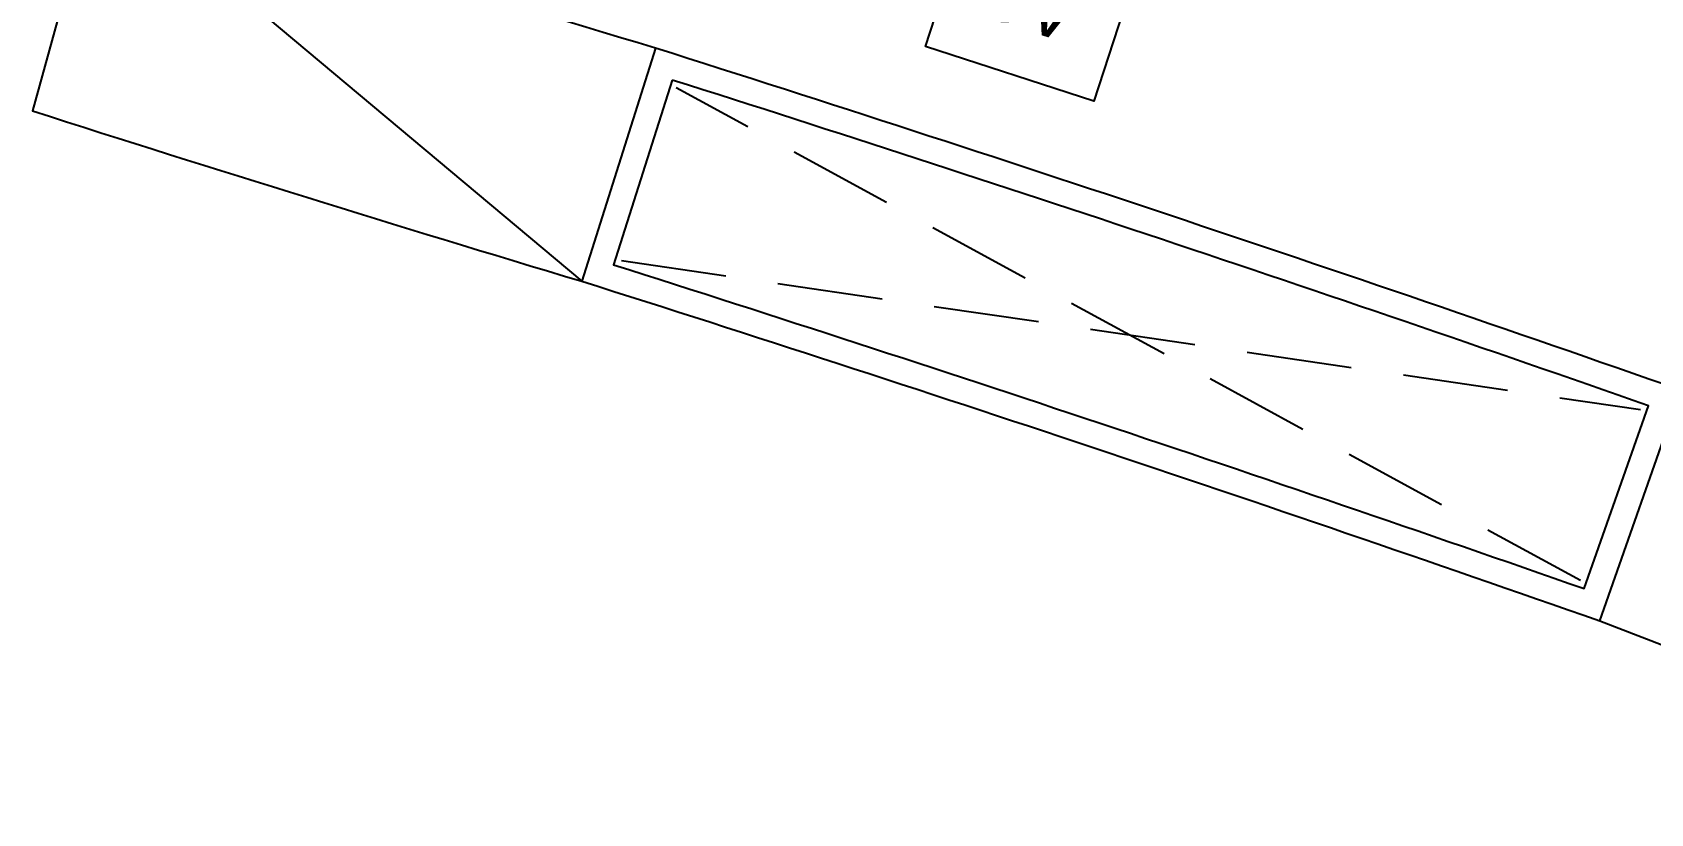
# Model space of a CAD drawing. Extents: x -1.7 to 87, y -33.6 to 19.
# Drawn here: x 38.892 to 42.732, y 5.172 to 7.026 of the extents above; entities that cross this region are included whole.
import ezdxf

# ---------------------------------------------------------------- set-up
doc = ezdxf.new("R2010")
doc.units = 0
doc.linetypes.add('HIDDEN', pattern=[0.375, 0.25, -0.125])
for name, color, linetype in [('AR-ARMÁRIOS', 2, 'Continuous'), ('AR-MOB', 2, 'Continuous'), ('AR-PRJ', 1, 'HIDDEN')]:
    doc.layers.add(name, color=color, linetype=linetype)

# ---------------------------------------------------------------- blocks, each defined once
blk = doc.blocks.new('gaveteiro')
at = {"color": 2}
blk.add_lwpolyline([(-0.21, 0.3375), (0.21, 0.3375), (0.21, 0), (-0.21, 0)], close=True, dxfattribs=at)
blk.add_text('GV', height=0.13125, dxfattribs=at).set_placement((-0.1427, 0.1105))

msp = doc.modelspace()

# ---------------------------------------------------------------- linework, layer by layer
at = {"layer": 'AR-ARMÁRIOS'}
msp.add_lwpolyline([(40.3708, 6.9881, -0.003937), (39.0461, 7.3986), (38.8918, 6.8395, 0.004634), (40.1957, 6.4351)], format="xyb", dxfattribs=at)
at = {"layer": 'AR-ARMÁRIOS', "color": 1}
msp.add_lwpolyline([(39.0461, 7.3986), (40.1957, 6.4351)], dxfattribs=at)
at = {"layer": 'AR-ARMÁRIOS'}
msp.add_lwpolyline([(40.3708, 6.9881), (40.1957, 6.4351, -0.007669), (42.611, 5.6292), (42.803, 6.1765, 0.007669)], format="xyb", close=True, dxfattribs=at)
at = {"layer": 'AR-ARMÁRIOS', "color": 1}
msp.add_lwpolyline([(40.4099, 6.9127), (40.271, 6.4742, -0.007308), (42.5742, 5.7056), (42.7265, 6.1397, 0.00731)], format="xyb", close=True, dxfattribs=at)
at = {"layer": 'AR-ARMÁRIOS'}
msp.add_lwpolyline([(42.611, 5.6292), (43.796, 5.1717)], dxfattribs=at)
at = {"layer": 'AR-PRJ', "color": 1}
for p, q in [((42.565, 5.7247), (40.4197, 6.8939)), ((40.2898, 6.484), (42.7074, 6.1305))]:
    msp.add_line(p, q, dxfattribs=at)

# ---------------------------------------------------------------- block references
at = {"layer": 'AR-MOB', "rotation": 341.9852690972207}
msp.add_blockref('gaveteiro', (41.2108, 6.9274), dxfattribs=at)

doc.saveas('drawing.dxf')
